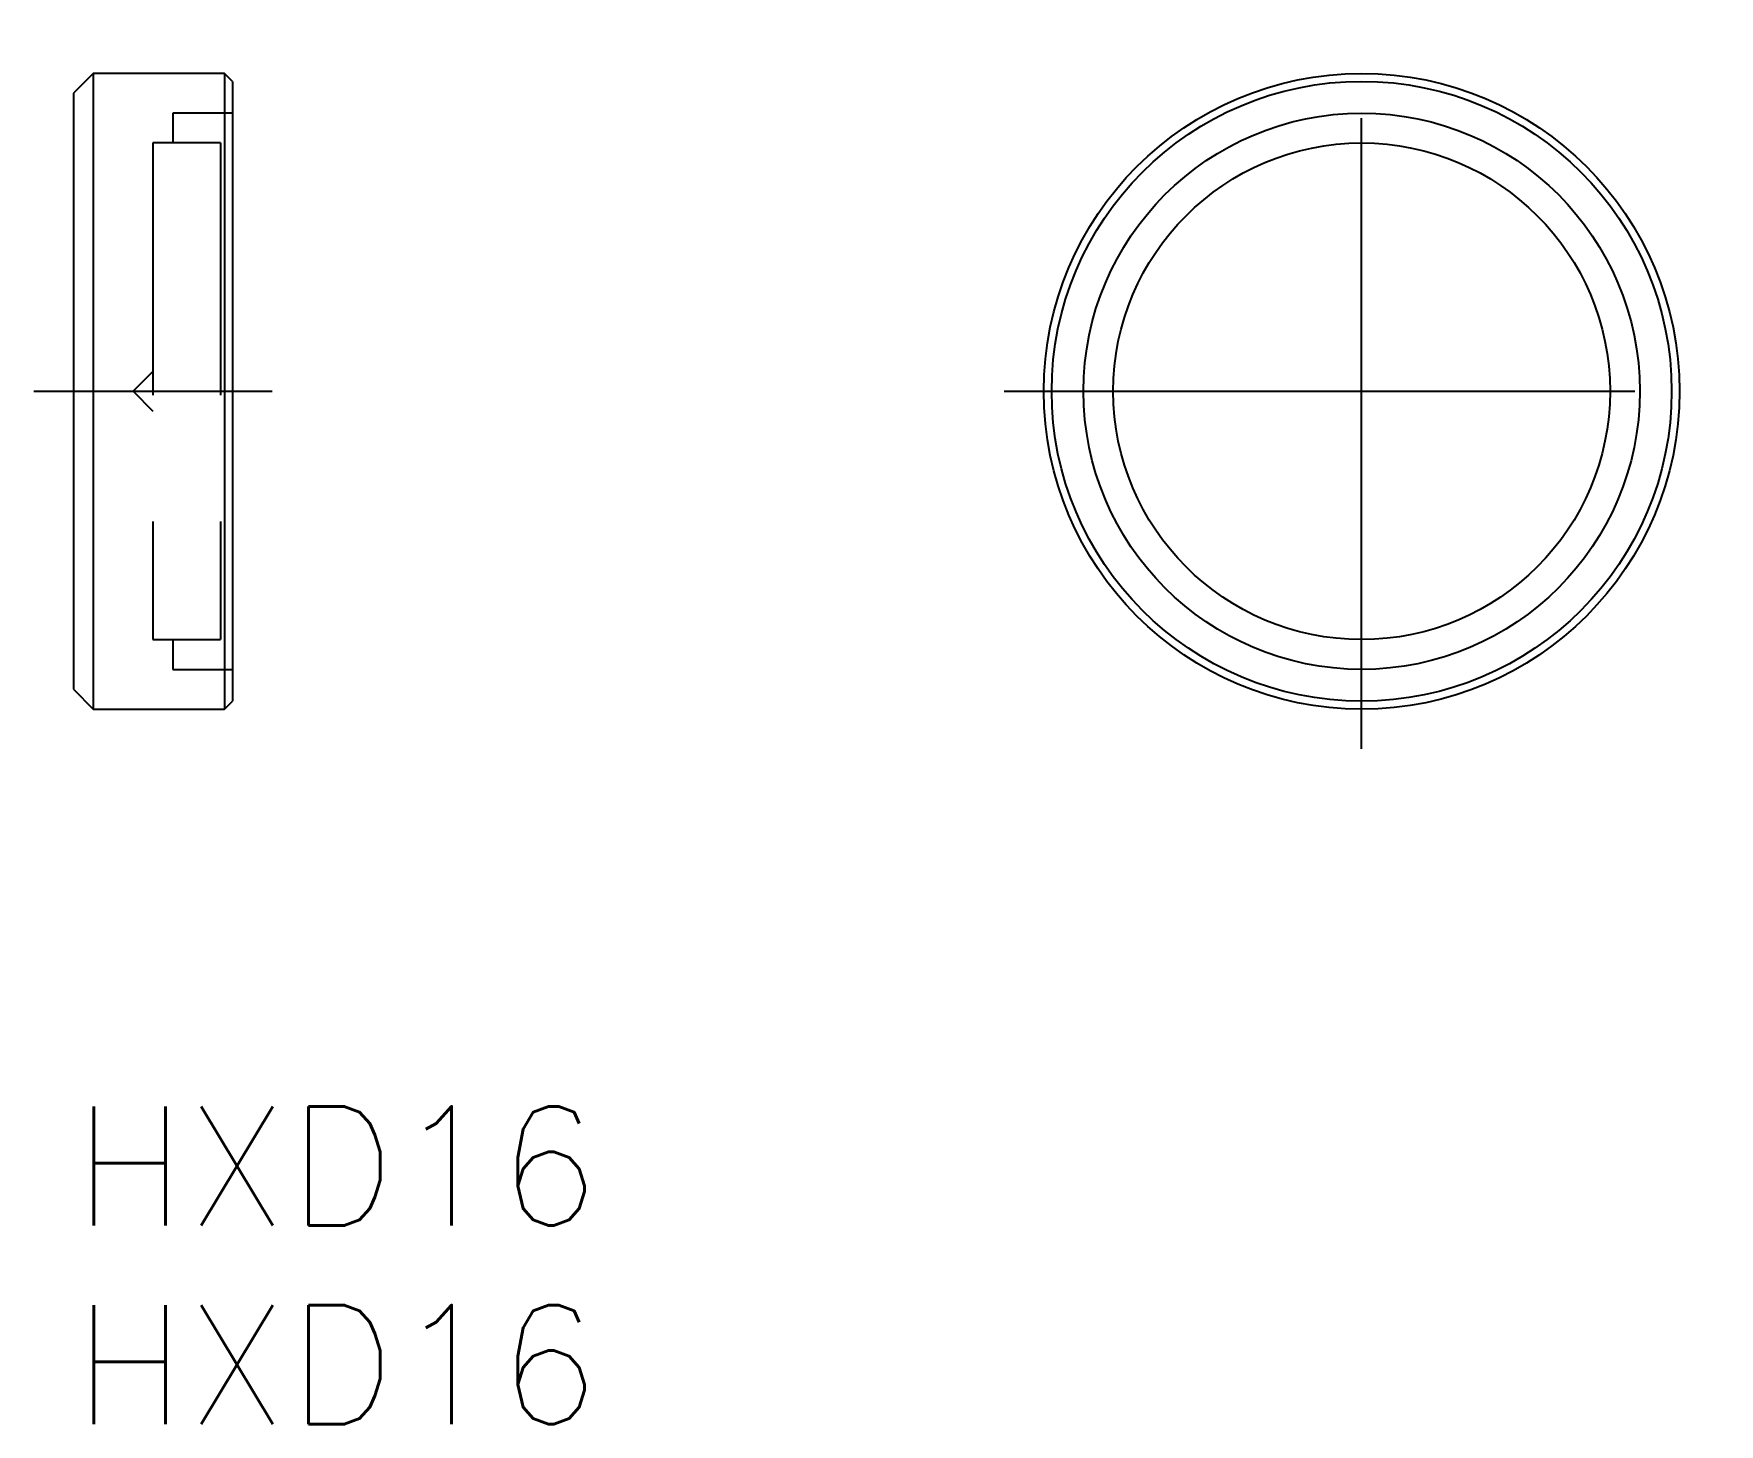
# Model space of a CAD drawing. Extents: x -1 to 41.4, y -8 to 27.
import ezdxf

# ---------------------------------------------------------------- set-up
doc = ezdxf.new("R2010")
doc.units = 0
doc.header["$LTSCALE"] = 0.5
doc.linetypes.add('CENTER', pattern=[50.8, 31.75, -6.35, 6.35, -6.35])
doc.linetypes.add('DASHED', pattern=[19.05, 12.7, -6.35])
for name, color, linetype in [('MSM_CENTER', 1, 'CENTER'), ('MSM_CONTINUOUS', 7, 'CONTINUOUS'), ('MSM_DASHED', 4, 'DASHED'), ('MSM_PART_NUMBER', 7, 'CONTINUOUS')]:
    doc.layers.add(name, color=color, linetype=linetype)
doc.styles.get("Standard").update_dxf_attribs({"font": 'txt.shx', "height": 1, "bigfont": 'bigfont.shx'})

# ---------------------------------------------------------------- blocks, each defined once
blk = doc.blocks.new('*U16')
at = {"layer": 'MSM_PART_NUMBER'}
blk.add_text('HXD16', height=3, dxfattribs=at).set_placement((0, -3))
blk = doc.blocks.new('*U17')
at = {"layer": 'MSM_PART_NUMBER'}
blk.add_text('HXD16', height=3, dxfattribs=at).set_placement((0, -8))

msp = doc.modelspace()

# ---------------------------------------------------------------- linework, layer by layer
at = {"layer": 'MSM_CENTER'}
for p, q in [((32.417, 9), (32.417, 27)), ((-1, 18), (5, 18)), ((23.417, 18), (41.417, 18))]:
    msp.add_line(p, q, dxfattribs=at)
at = {"layer": 'MSM_CONTINUOUS'}
for p, q in [((0.5, 26), (0, 25.5)), ((3.8, 26), (0.5, 26)), ((0.5, 26), (0.5, 10)), ((4, 25.8), (3.8, 26)), ((3.8, 26), (3.8, 10)), ((0, 25.5), (0, 10.5)), ((4, 25.8), (4, 10.2)), ((0, 10.5), (0.5, 10)), ((3.8, 10), (4, 10.2)), ((0.5, 10), (3.8, 10))]:
    msp.add_line(p, q, dxfattribs=at)
for radius in [8, 7.8, 7, 6.25]:
    msp.add_circle((32.417, 18), radius, dxfattribs=at)
at = {"layer": 'MSM_DASHED'}
for p, q in [((4, 25), (2.5, 25)), ((2.5, 25), (2.5, 24.25)), ((3.7, 24.25), (2, 24.25)), ((2, 24.25), (2, 11.75)), ((3.7, 24.25), (3.7, 11.75)), ((2, 18.5), (1.5, 18)), ((1.5, 18), (2, 17.5)), ((2, 11.75), (3.7, 11.75)), ((2.5, 11.75), (2.5, 11)), ((2.5, 11), (4, 11))]:
    msp.add_line(p, q, dxfattribs=at)

# ---------------------------------------------------------------- block references
at = {"layer": 'MSM_CONTINUOUS'}
for name in ['*U16', '*U17']:
    msp.add_blockref(name, (0, 0), dxfattribs=at)

doc.saveas('drawing.dxf')
